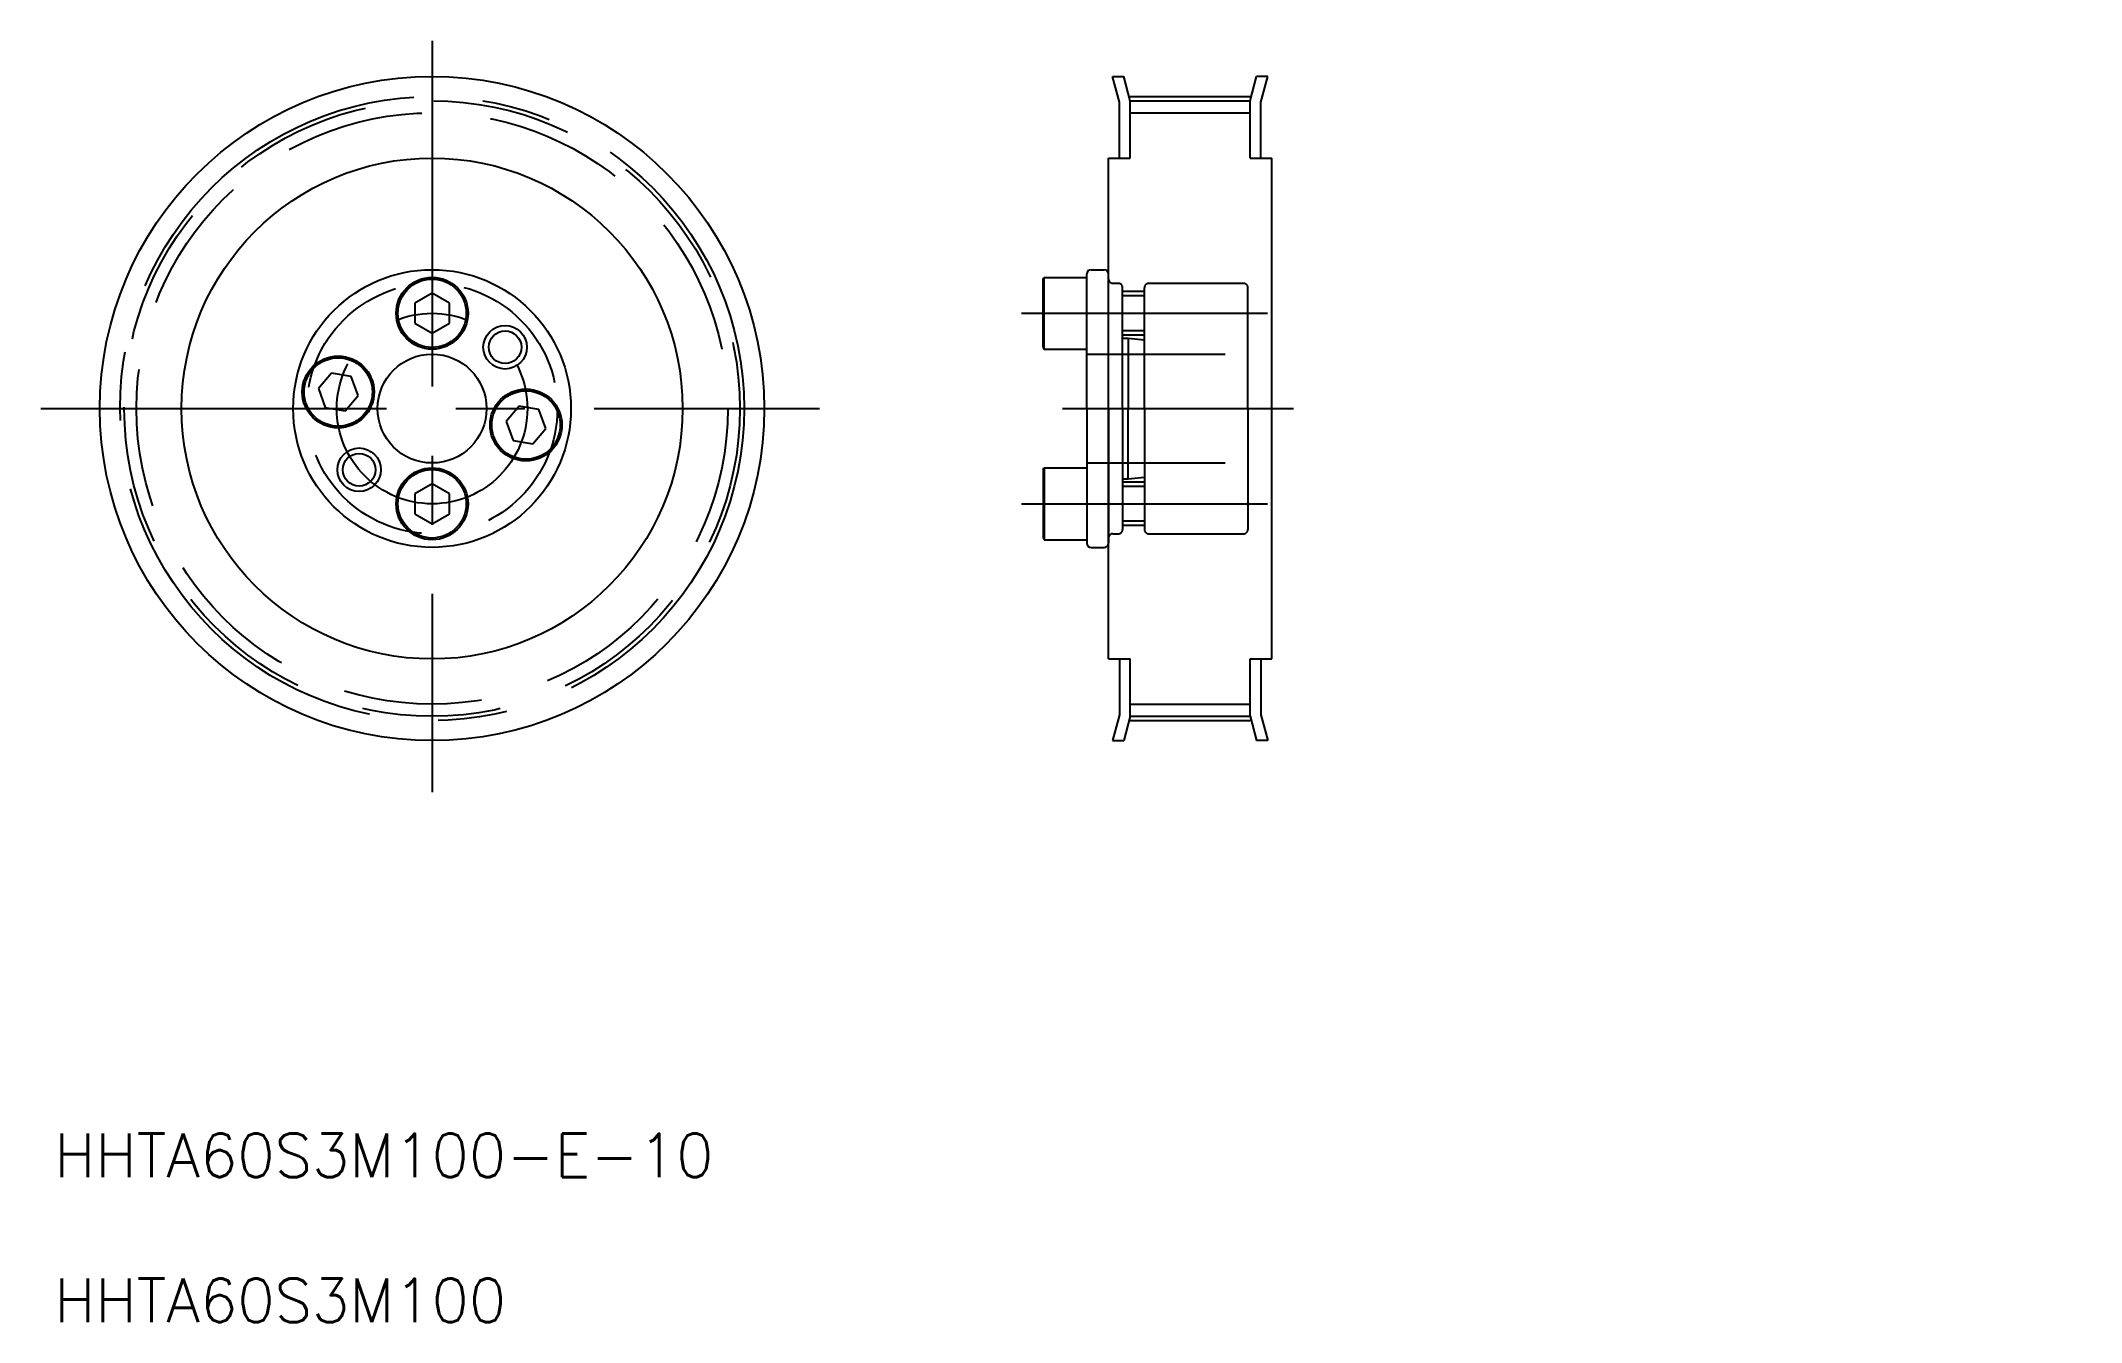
# Model space of a CAD drawing. Extents: x 14 to 201, y 18 to 136.
import ezdxf

# ---------------------------------------------------------------- set-up
doc = ezdxf.new("R2010")
doc.units = 0
doc.header["$PDMODE"] = 1
doc.linetypes.add('CENTER', pattern=[50.8, 31.75, -6.35, 6.35, -6.35])
doc.linetypes.add('DASHED', pattern=[19.05, 12.7, -6.35])
doc.layers.get('0').update_dxf_attribs({"linetype": 'CONTINUOUS'})
doc.layers.add('CENTER', color=1, linetype='CENTER')
doc.styles.add('MISUMI', font='txt.shx')

# ---------------------------------------------------------------- blocks, each defined once
blk = doc.blocks.new('*U6')
at = {"color": 7, "linetype": 'CONTINUOUS', "style": 'MISUMI'}
for s, p in [('HHTA60S3M100-E-10', (15.05, 31.56)), ('HHTA60S3M100', (15.05, 18.23))]:
    blk.add_text(s, height=4, dxfattribs=at).set_placement(p)

msp = doc.modelspace()

# ---------------------------------------------------------------- linework, layer by layer
at = {"color": 7, "linetype": 'CONTINUOUS'}
for p, q in [((112.83, 130.28), (112.19, 132.64)), ((112.19, 132.64), (113.23, 132.64)), ((113.83, 130.41), (113.23, 132.64)), ((124.83, 130.41), (125.43, 132.64)), ((126.46, 132.64), (125.43, 132.64)), ((125.83, 130.28), (126.46, 132.64)), ((112.83, 125.14), (112.83, 130.28)), ((113.83, 130.41), (124.83, 130.41)), ((113.83, 125.14), (113.83, 130.41)), ((124.83, 125.14), (124.83, 130.41)), ((125.83, 125.14), (125.83, 130.28)), ((111.83, 79.14), (111.83, 125.14)), ((111.83, 125.14), (113.83, 125.14)), ((124.83, 125.14), (126.83, 125.14)), ((126.83, 79.14), (126.83, 125.14)), ((109.83, 102.14), (109.83, 114.49)), ((110.23, 114.89), (111.43, 114.89)), ((111.83, 102.14), (111.83, 114.49)), ((49.73, 112.74), (48.13, 111.82)), ((51.33, 111.82), (49.73, 112.74)), ((105.83, 114.03), (105.92, 114.19)), ((105.83, 107.76), (105.83, 114.03)), ((105.92, 107.59), (105.92, 114.19)), ((105.92, 114.19), (109.83, 114.19)), ((109.83, 107.59), (109.83, 114.19)), ((109.83, 108.89), (109.83, 112.89)), ((48.13, 111.82), (48.13, 109.97)), ((51.33, 109.97), (51.33, 111.82)), ((48.13, 109.97), (49.73, 109.05)), ((49.73, 109.05), (51.33, 109.97)), ((105.83, 107.76), (105.92, 107.59)), ((105.92, 107.59), (109.83, 107.59)), ((109.83, 108.32), (109.83, 108.32)), ((40.48, 105.4), (39.29, 103.98)), ((42.3, 105.08), (40.48, 105.4)), ((42.93, 103.34), (42.3, 105.08)), ((109.83, 105.23), (109.83, 105.23)), ((39.29, 103.98), (39.92, 102.25)), ((41.74, 101.93), (42.93, 103.34)), ((39.92, 102.25), (41.74, 101.93)), ((57.71, 102.36), (56.53, 100.95)), ((59.53, 102.04), (57.71, 102.36)), ((60.16, 100.3), (59.53, 102.04)), ((109.83, 102.14), (109.83, 89.79)), ((111.83, 102.14), (111.83, 89.79)), ((56.53, 100.95), (57.16, 99.21)), ((58.98, 98.89), (60.16, 100.3)), ((57.16, 99.21), (58.98, 98.89)), ((105.83, 96.53), (105.92, 96.69)), ((105.83, 96.53), (105.83, 90.26)), ((105.92, 96.69), (109.83, 96.69)), ((105.92, 96.69), (105.92, 90.09)), ((109.83, 96.69), (109.83, 90.09)), ((49.73, 95.24), (48.13, 94.32)), ((48.13, 94.32), (48.13, 92.47)), ((51.33, 94.32), (49.73, 95.24)), ((51.33, 92.47), (51.33, 94.32)), ((109.83, 95.39), (109.83, 91.39)), ((48.13, 92.47), (49.73, 91.55)), ((49.73, 91.55), (51.33, 92.47)), ((105.83, 90.26), (105.92, 90.09)), ((105.92, 90.09), (109.83, 90.09)), ((110.23, 89.39), (111.43, 89.39)), ((111.83, 79.14), (113.83, 79.14)), ((112.83, 79.14), (112.83, 74.01)), ((113.83, 73.88), (113.83, 79.14)), ((124.83, 73.88), (124.83, 79.14)), ((124.83, 79.14), (126.83, 79.14)), ((125.83, 79.14), (125.83, 74.01)), ((112.83, 74.01), (112.19, 71.64)), ((113.83, 73.88), (113.23, 71.64)), ((113.83, 73.88), (124.83, 73.88)), ((124.83, 73.88), (125.43, 71.64)), ((125.83, 74.01), (126.46, 71.64)), ((112.19, 71.64), (113.23, 71.64)), ((126.46, 71.64), (125.43, 71.64))]:
    msp.add_line(p, q, dxfattribs=at)
at = {"color": 3, "linetype": 'CONTINUOUS'}
for p, q in [((113.83, 129.3), (124.83, 129.3)), ((113.83, 74.99), (124.83, 74.99))]:
    msp.add_line(p, q, dxfattribs=at)
at = {"color": 3, "linetype": 'DASHED'}
for p, q in [((112.24, 113.64), (112.73, 113.64)), ((113.13, 102.14), (113.13, 113.24)), ((115.13, 112.89), (113.13, 112.89)), ((115.13, 112.49), (113.13, 112.49)), ((115.13, 102.14), (115.13, 113.24)), ((115.53, 113.64), (124.23, 113.64)), ((124.63, 102.14), (124.63, 113.24)), ((115.13, 109.29), (113.13, 109.29)), ((115.13, 108.89), (113.13, 108.89)), ((109.83, 107.14), (126.83, 107.14)), ((113.13, 108.59), (113.63, 108.59)), ((113.63, 108.59), (113.63, 102.14)), ((113.63, 108.59), (115.13, 108.44)), ((113.13, 102.14), (113.13, 91.04)), ((113.63, 95.69), (113.63, 102.14)), ((115.13, 102.14), (115.13, 91.04)), ((124.63, 102.14), (124.63, 91.04)), ((109.83, 97.14), (126.83, 97.14)), ((113.13, 95.69), (113.63, 95.69)), ((113.63, 95.69), (115.13, 95.84)), ((115.13, 95.39), (113.13, 95.39)), ((115.13, 94.99), (113.13, 94.99)), ((115.13, 91.79), (113.13, 91.79)), ((112.24, 90.64), (112.73, 90.64)), ((115.13, 91.39), (113.13, 91.39)), ((115.53, 90.64), (124.23, 90.64))]:
    msp.add_line(p, q, dxfattribs=at)
at = {"color": 7, "linetype": 'CONTINUOUS'}
for centre, radius in [((49.73, 102.14), 30.5), ((49.73, 102.14), 23), ((49.73, 102.14), 12.75), ((49.73, 110.89), 3.3), ((49.73, 110.89), 3.14), ((56.43, 107.77), 1.5), ((49.73, 102.14), 5), ((58.35, 100.63), 3.3), ((58.35, 100.63), 3.14), ((43.03, 96.52), 1.5), ((49.73, 93.39), 3.3), ((49.73, 93.39), 3.14)]:
    msp.add_circle(centre, radius, dxfattribs=at)
at = {"color": 3, "linetype": 'DASHED'}
for radius in [28.26, 27.15, 11.5]:
    msp.add_circle((49.73, 102.14), radius, dxfattribs=at)
at = {"color": 3}
for centre in [(56.43, 107.77), (43.03, 96.52)]:
    msp.add_circle(centre, 2, dxfattribs=at)
at = {"color": 7}
for radius in [3.3, 3.14]:
    msp.add_circle((41.11, 103.66), radius, dxfattribs=at)
at = {"color": 7, "linetype": 'CONTINUOUS'}
for centre, start, end in [((110.23, 114.49), 90, 180), ((111.43, 114.49), 0, 90), ((110.23, 89.79), 180, 270), ((111.43, 89.79), 270, 0)]:
    msp.add_arc(centre, 0.4, start, end, dxfattribs=at)
at = {"color": 3, "linetype": 'DASHED'}
for centre, radius, start, end in [((112.24, 114.05), 0.41, 180, 270), ((112.73, 113.24), 0.4, 0, 90), ((115.53, 113.24), 0.4, 90, 180), ((124.23, 113.24), 0.4, 0, 90), ((112.24, 90.23), 0.41, 90, 180), ((112.73, 91.04), 0.4, 270, 0), ((115.53, 91.04), 0.4, 180, 270), ((124.23, 91.04), 0.4, 270, 0)]:
    msp.add_arc(centre, radius, start, end, dxfattribs=at)
at = {"color": 7, "linetype": 'CONTINUOUS'}
for p in [(199.34, 126.85), (197.34, 124.35), (200.64, 121.65), (201.14, 121.65), (200.64, 113.05), (201.14, 113.05), (197.34, 110.35), (199.34, 107.85), (197.34, 106.6)]:
    msp.add_point(p, dxfattribs=at)
at = {"layer": 'CENTER', "color": 1, "linetype": 'CENTER'}
for p, q in [((49.73, 135.91), (49.73, 66.9)), ((113.83, 130.79), (124.83, 130.79)), ((103.83, 110.89), (126.43, 110.89)), ((13.8, 102.14), (85.29, 102.14)), ((107.61, 102.14), (128.83, 102.14)), ((103.83, 93.39), (126.43, 93.39)), ((113.83, 73.49), (124.83, 73.49))]:
    msp.add_line(p, q, dxfattribs=at)
for radius in [28.65, 8.75]:
    msp.add_circle((49.73, 102.14), radius, dxfattribs=at)

# ---------------------------------------------------------------- block references
at = {"color": 7, "linetype": 'CONTINUOUS'}
msp.add_blockref('*U6', (0, 0), dxfattribs=at)

doc.saveas('drawing.dxf')
